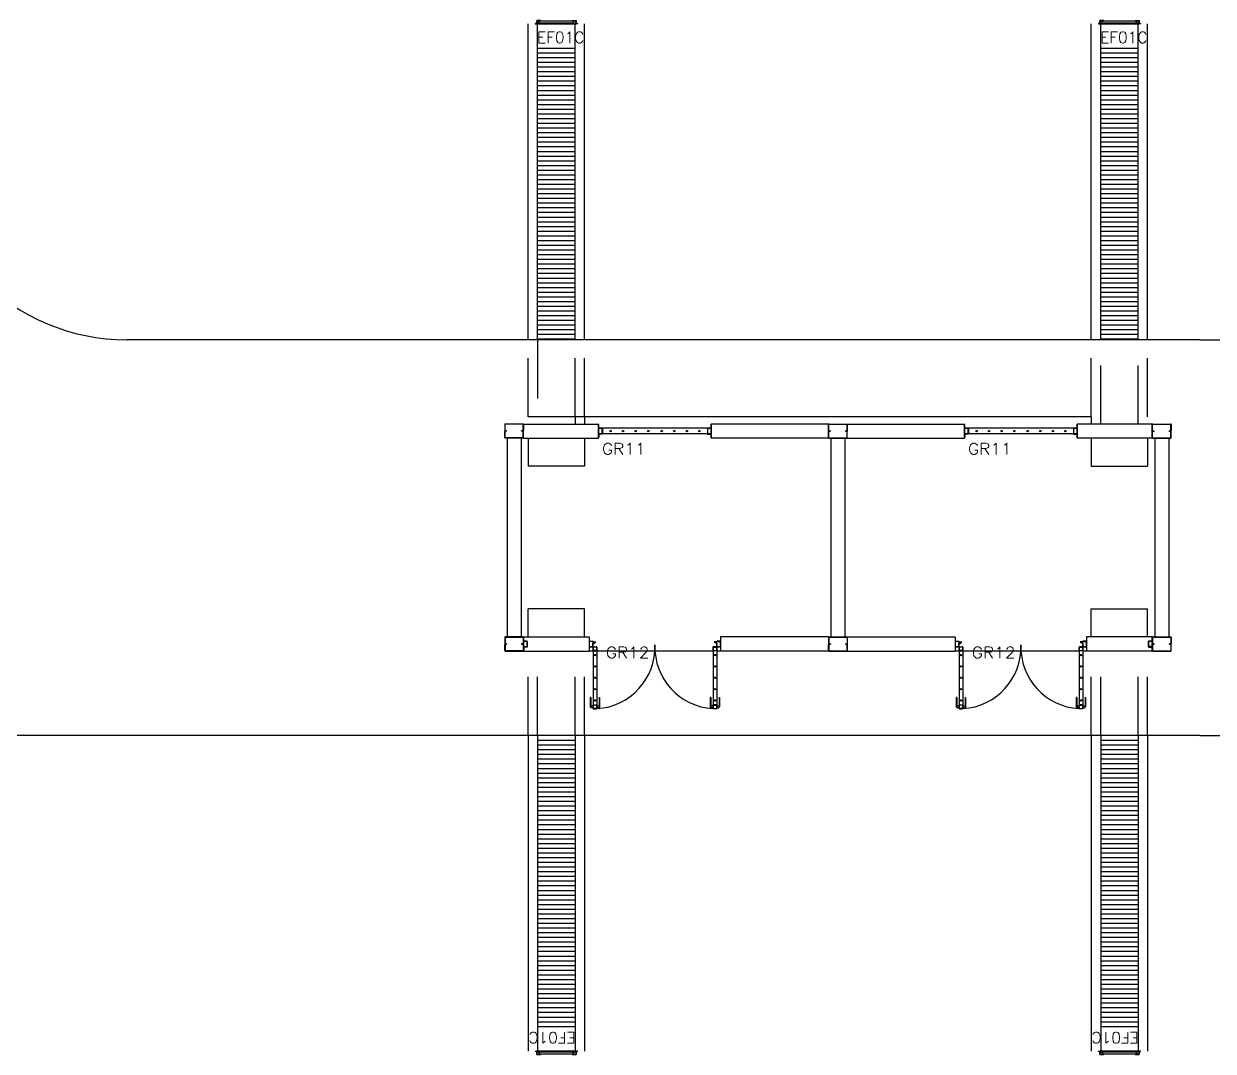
# Model space of a CAD drawing. Header units: millimetres. Extents: x 2046 to 2564, y 885 to 1120.
# Drawn here: x 2229.61 to 2242.28, y 938.3 to 949.25 of the extents above; entities that cross this region are included whole.
import ezdxf

# ---------------------------------------------------------------- set-up
doc = ezdxf.new("R2010")
doc.units = ezdxf.units.MM
doc.header["$LTSCALE"] = 10
doc.linetypes.add('DASHED2', pattern=[0.375, 0.25, -0.125])
for name, color, linetype in [('AR-ALV', 2, 'Continuous'), ('AR-CALÇADA', 1, 'Continuous'), ('AR-ESQ', 1, 'Continuous'), ('AR-ESTC-V3', 3, 'Continuous'), ('AR-PISO', 1, 'Continuous'), ('AR-PORTA', 1, 'Continuous'), ('DET-HATCH ACO', 1, 'Continuous'), ('DET-PERFIL CADEIRA-C', 2, 'Continuous'), ('DET-PROJ', 1, 'DASHED2'), ('DT-ESQ-PERFIL CADEIRA-C', 2, 'Continuous'), ('DT-ESQ-PERFIL CADEIRA-V', 1, 'Continuous'), ('DT-ESQ-VENEZIANA-C', 1, 'Continuous'), ('DT-ESQ-VENEZIANA-V', 1, 'Continuous'), ('DT-TXTESQ', 2, 'Continuous'), ('DT-TXTMOD', 1, 'Continuous'), ('esq-c', 1, 'Continuous'), ('maçaneta', 1, 'Continuous'), ('PM-TXT', 2, 'Continuous'), ('porta-c', 1, 'Continuous'), ('porta-v', 2, 'Continuous')]:
    doc.layers.add(name, color=color, linetype=linetype)
doc.styles.add('S10', font='simplex.shx', dxfattribs={"height": 0.1})
doc.styles.add('S12', font='simplex.shx', dxfattribs={"width": 1.1, "height": 0.12})

# ---------------------------------------------------------------- blocks, each defined once
blk = doc.blocks.new('EF01C-P')
at = {"layer": 'DT-ESQ-PERFIL CADEIRA-C', "ltscale": 0.1}
for points in [[(0.01, 0.002), (0.01, 0.003), (0.002, 0.003, 1), (0.002, 0), (0.015, 0, 0.414214), (0.016, 0.002), (0.016, 0.033), (0.043, 0.033)], [(0.043, 0.006), (0.018, 0.006), (0.018, 0.016), (0.016, 0.016), (0.016, 0.006, 0.414214), (0.018, 0.005), (0.043, 0.005), (0.056, 0.005, 1), (0.056, 0.008), (0.043, 0.008), (0.043, 0.02), (0.043, 0.032), (0.056, 0.032, 1), (0.056, 0.035), (0.043, 0.035), (0.016, 0.035, 0.414214), (0.015, 0.033), (0.015, 0.002), (0.002, 0.002)], [(0.041, 0.02), (0.041, 0.032, -0.414214), (0.043, 0.033), (0.056, 0.033)], [(0.041, 0.02), (0.041, 0.008, 0.414214), (0.043, 0.006), (0.056, 0.006)], [(0.407, 0.006), (0.432, 0.006), (0.432, 0.016), (0.433, 0.016), (0.433, 0.006, -0.414214), (0.432, 0.005), (0.407, 0.005), (0.394, 0.005, -1), (0.394, 0.008), (0.407, 0.008), (0.407, 0.02), (0.407, 0.032), (0.394, 0.032, -1), (0.394, 0.035), (0.407, 0.035), (0.433, 0.035, -0.414214), (0.435, 0.033), (0.435, 0.002), (0.448, 0.002)], [(0.409, 0.02), (0.409, 0.032, 0.414214), (0.407, 0.033), (0.394, 0.033)], [(0.409, 0.02), (0.409, 0.008, -0.414214), (0.407, 0.006), (0.394, 0.006)], [(0.44, 0.002), (0.44, 0.003), (0.448, 0.003, -1), (0.448, 0), (0.435, 0, -0.414214), (0.433, 0.002), (0.433, 0.033), (0.407, 0.033)]]:
    blk.add_lwpolyline(points, format="xyb", dxfattribs=at)
at = {"layer": 'DT-ESQ-PERFIL CADEIRA-V', "ltscale": 0.1}
blk.add_line((0.015, 0), (0.435, 0), dxfattribs=at)
at = {"layer": 'DT-ESQ-VENEZIANA-C', "ltscale": 0.1}
for p, q in [((0.043, 0.011), (0.407, 0.011)), ((0.043, 0.009), (0.407, 0.009))]:
    blk.add_line(p, q, dxfattribs=at)
at = {"layer": 'DT-ESQ-VENEZIANA-V', "ltscale": 0.1}
blk.add_line((0.043, 0.031), (0.407, 0.031), dxfattribs=at)
at = {"layer": 'DT-TXTESQ', "ltscale": 0.1, "style": 'S12'}
blk.add_text('EF01C', height=0.12, dxfattribs=at).set_placement((0.019, -0.205))
at = {"layer": 'DT-TXTMOD', "ltscale": 0.1, "style": 'S10', "flags": 3}
blk.add_attdef('EF01C', (0.021, -0.14), '', height=0.1, dxfattribs=at)
blk = doc.blocks.new('gr12-met-01p')
at = {"layer": 'DET-HATCH ACO'}
for centre, start, end in [((0.042, -0.106), 273.424, 1.9278), ((1.358, -0.106), 178.0722, 266.576)]:
    blk.add_arc(centre, 0.659, start, end, dxfattribs=at)
at = {"layer": 'esq-c'}
for p, q in [((0, -0.047), (0, -0.103)), ((0.002, -0.045), (0.038, -0.045)), ((0.038, -0.047), (0.002, -0.047)), ((0.002, -0.103), (0.002, -0.047)), ((0.038, -0.104), (0.002, -0.104)), ((0.002, -0.105), (0.038, -0.105)), ((0.039, -0.053), (0.039, -0.047)), ((0.039, -0.103), (0.039, -0.066)), ((0.04, -0.047), (0.04, -0.053)), ((0.04, -0.066), (0.04, -0.103)), ((0.041, -0.053), (0.069, -0.053)), ((0.041, -0.055), (0.069, -0.055)), ((0.041, -0.064), (0.057, -0.064)), ((0.041, -0.065), (0.057, -0.065)), ((0.041, -0.144), (0.041, -0.108)), ((0.043, -0.106), (0.079, -0.106)), ((0.079, -0.107), (0.043, -0.107)), ((0.043, -0.108), (0.043, -0.144)), ((0.058, -0.057), (0.058, -0.063)), ((0.059, -0.057), (0.059, -0.063)), ((0.069, -0.056), (0.06, -0.056)), ((0.08, -0.108), (0.08, -0.144)), ((0.081, -0.144), (0.081, -0.108)), ((1.319, -0.144), (1.319, -0.108)), ((1.357, -0.106), (1.321, -0.106)), ((1.321, -0.107), (1.357, -0.107)), ((1.321, -0.108), (1.321, -0.144)), ((1.359, -0.053), (1.332, -0.053)), ((1.359, -0.055), (1.332, -0.055)), ((1.332, -0.056), (1.34, -0.056)), ((1.341, -0.057), (1.341, -0.063)), ((1.342, -0.057), (1.342, -0.063)), ((1.359, -0.064), (1.343, -0.064)), ((1.359, -0.065), (1.343, -0.065)), ((1.358, -0.108), (1.358, -0.144)), ((1.359, -0.144), (1.359, -0.108)), ((1.36, -0.047), (1.36, -0.053)), ((1.36, -0.066), (1.36, -0.103)), ((1.361, -0.053), (1.361, -0.047)), ((1.398, -0.045), (1.362, -0.045)), ((1.362, -0.047), (1.398, -0.047)), ((1.361, -0.103), (1.361, -0.066)), ((1.362, -0.104), (1.398, -0.104)), ((1.398, -0.105), (1.362, -0.105)), ((1.399, -0.103), (1.399, -0.047)), ((1.4, -0.047), (1.4, -0.103)), ((0.079, -0.144), (0.043, -0.144)), ((0.043, -0.146), (0.079, -0.146)), ((1.321, -0.144), (1.357, -0.144)), ((1.357, -0.146), (1.321, -0.146)), ((0.041, -0.726), (0.041, -0.762)), ((0.043, -0.724), (0.079, -0.724)), ((0.079, -0.725), (0.043, -0.725)), ((0.043, -0.762), (0.043, -0.726)), ((0.08, -0.762), (0.08, -0.726)), ((0.081, -0.726), (0.081, -0.762)), ((1.319, -0.726), (1.319, -0.762)), ((1.357, -0.724), (1.321, -0.724)), ((1.321, -0.725), (1.357, -0.725)), ((1.321, -0.762), (1.321, -0.726)), ((1.358, -0.762), (1.358, -0.726)), ((1.359, -0.726), (1.359, -0.762)), ((0.079, -0.762), (0.043, -0.762)), ((0.043, -0.764), (0.079, -0.764)), ((1.321, -0.762), (1.357, -0.762)), ((1.357, -0.764), (1.321, -0.764))]:
    blk.add_line(p, q, dxfattribs=at)
for centre, radius, start, end in [((0.002, -0.047), 0.00225, 90, 180), ((0.002, -0.103), 0.00225, 180, 270), ((0.002, -0.047), 0.00075, 90, 180), ((0.002, -0.103), 0.00075, 180, 270), ((0.038, -0.047), 0.00225, 360, 90), ((0.038, -0.047), 0.00075, 360, 90), ((0.038, -0.103), 0.00225, 270, 0), ((0.038, -0.103), 0.00075, 270, 0), ((0.041, -0.053), 0.00225, 180, 269.9975), ((0.041, -0.066), 0.00225, 90, 180), ((0.041, -0.053), 0.00075, 180, 270), ((0.041, -0.066), 0.00075, 90, 180), ((0.043, -0.108), 0.00225, 90, 180), ((0.043, -0.108), 0.00075, 90, 180), ((0.057, -0.063), 0.00075, 270, 0), ((0.057, -0.063), 0.00225, 270, 0), ((0.06, -0.057), 0.00225, 90, 180), ((0.06, -0.057), 0.00075, 90, 180), ((0.069, -0.055), 0.0015, 270, 90), ((0.079, -0.108), 0.00225, 360, 90), ((0.079, -0.108), 0.00075, 360, 90), ((1.321, -0.108), 0.00225, 90, 180), ((1.321, -0.108), 0.00075, 90, 180), ((1.332, -0.055), 0.0015, 90, 270), ((1.34, -0.057), 0.00225, 0, 90), ((1.34, -0.057), 0.00075, 0, 90), ((1.343, -0.063), 0.00225, 180, 270), ((1.343, -0.063), 0.00075, 180, 270), ((1.357, -0.108), 0.00225, 360, 90), ((1.357, -0.108), 0.00075, 360, 90), ((1.359, -0.053), 0.00225, 270.0025, 0), ((1.359, -0.053), 0.00075, 270, 0), ((1.359, -0.066), 0.00225, 0, 90), ((1.359, -0.066), 0.00075, 0, 90), ((1.362, -0.047), 0.00225, 90, 180), ((1.362, -0.103), 0.00225, 180, 270), ((1.362, -0.047), 0.00075, 90, 180), ((1.362, -0.103), 0.00075, 180, 270), ((1.398, -0.047), 0.00225, 360, 90), ((1.398, -0.047), 0.00075, 360, 90), ((1.398, -0.103), 0.00225, 270, 0), ((1.398, -0.103), 0.00075, 270, 0), ((0.043, -0.144), 0.00225, 180, 270), ((0.043, -0.144), 0.00075, 180, 270), ((0.079, -0.144), 0.00225, 270, 0), ((0.079, -0.144), 0.00075, 270, 0), ((1.321, -0.144), 0.00225, 180, 270), ((1.321, -0.144), 0.00075, 180, 270), ((1.357, -0.144), 0.00075, 270, 0), ((1.357, -0.144), 0.00225, 270, 0), ((0.043, -0.726), 0.00225, 90, 180), ((0.043, -0.726), 0.00075, 90, 180), ((0.079, -0.726), 0.00225, 360, 90), ((0.079, -0.726), 0.00075, 360, 90), ((1.321, -0.726), 0.00225, 90, 180), ((1.321, -0.726), 0.00075, 90, 180), ((1.357, -0.726), 0.00225, 360, 90), ((1.357, -0.726), 0.00075, 360, 90), ((0.043, -0.762), 0.00225, 180, 270), ((0.043, -0.762), 0.00075, 180, 270), ((0.079, -0.762), 0.00225, 270, 0), ((0.079, -0.762), 0.00075, 270, 0), ((1.321, -0.762), 0.00225, 180, 270), ((1.321, -0.762), 0.00075, 180, 270), ((1.357, -0.762), 0.00075, 270, 0), ((1.357, -0.762), 0.00225, 270, 0)]:
    blk.add_arc(centre, radius, start, end, dxfattribs=at)
at = {"layer": 'maçaneta'}
for p, q in [((0.011, -0.644), (0.011, -0.744)), ((0.016, -0.644), (0.011, -0.644)), ((0.016, -0.744), (0.011, -0.744)), ((0.011, -0.744), (0.021, -0.754)), ((0.016, -0.644), (0.016, -0.744)), ((0.041, -0.734), (0.016, -0.734)), ((0.041, -0.754), (0.021, -0.754)), ((0.081, -0.734), (0.106, -0.734)), ((0.081, -0.754), (0.101, -0.754)), ((0.111, -0.744), (0.101, -0.754)), ((0.106, -0.644), (0.106, -0.744)), ((0.106, -0.644), (0.111, -0.644)), ((0.106, -0.744), (0.111, -0.744)), ((0.111, -0.644), (0.111, -0.744)), ((1.289, -0.644), (1.289, -0.744)), ((1.294, -0.644), (1.289, -0.644)), ((1.294, -0.744), (1.289, -0.744)), ((1.289, -0.744), (1.299, -0.754)), ((1.294, -0.644), (1.294, -0.744)), ((1.319, -0.734), (1.294, -0.734)), ((1.319, -0.754), (1.299, -0.754)), ((1.359, -0.734), (1.384, -0.734)), ((1.359, -0.754), (1.379, -0.754)), ((1.389, -0.744), (1.379, -0.754)), ((1.384, -0.644), (1.384, -0.744)), ((1.384, -0.644), (1.389, -0.644)), ((1.384, -0.744), (1.389, -0.744)), ((1.389, -0.644), (1.389, -0.744))]:
    blk.add_line(p, q, dxfattribs=at)
at = {"layer": 'porta-c'}
for centre, radius in [((0.061, -0.193), 0.0075), ((0.061, -0.193), 0.005), ((1.339, -0.193), 0.0075), ((1.339, -0.193), 0.005), ((0.061, -0.314), 0.0075), ((0.061, -0.314), 0.005), ((1.339, -0.314), 0.0075), ((1.339, -0.314), 0.005), ((0.061, -0.435), 0.0075), ((0.061, -0.435), 0.005), ((1.339, -0.435), 0.0075), ((1.339, -0.435), 0.005), ((0.061, -0.556), 0.0075), ((0.061, -0.556), 0.005), ((1.339, -0.556), 0.0075), ((1.339, -0.556), 0.005), ((0.061, -0.676), 0.0075), ((0.061, -0.676), 0.005), ((1.339, -0.676), 0.0075), ((1.339, -0.676), 0.005)]:
    blk.add_circle(centre, radius, dxfattribs=at)
at = {"layer": 'porta-v'}
for p, q in [((0.041, -0.144), (0.041, -0.726)), ((0.081, -0.144), (0.081, -0.726)), ((1.319, -0.144), (1.319, -0.726)), ((1.359, -0.144), (1.359, -0.726))]:
    blk.add_line(p, q, dxfattribs=at)
at = {"layer": 'PM-TXT', "style": 'S12', "width": 1.1}
blk.add_attdef('GR', (0.177, -0.226), '', height=0.12, dxfattribs=at)
at = {"layer": 'PM-TXT', "style": 'S12', "width": 1.1, "flags": 1}
for tag, p in [('LARGURA', (0.177, -0.426)), ('FERRAGEM', (0.177, -0.63))]:
    blk.add_attdef(tag, p, '', height=0.12, dxfattribs=at)
blk = doc.blocks.new('gr11-met-01p')
at = {"layer": 'DET-PERFIL CADEIRA-C'}
for points in [[(0, -0.005), (0, -0.042, 0.414214), (0.003, -0.045), (0.04, -0.045), (0.04, -0.043), (0.003, -0.043, -0.414214), (0.002, -0.042), (0.002, -0.005)], [(0, -0.145), (0, -0.108, -0.414214), (0.003, -0.105), (0.04, -0.105), (0.04, -0.107), (0.003, -0.107, 0.414214), (0.002, -0.108), (0.002, -0.145)], [(1.2, -0.005), (1.2, -0.042, -0.414214), (1.197, -0.045), (1.16, -0.045), (1.16, -0.043), (1.197, -0.043, 0.414214), (1.198, -0.042), (1.198, -0.005)], [(1.2, -0.145), (1.2, -0.108, 0.414214), (1.197, -0.105), (1.16, -0.105), (1.16, -0.107), (1.197, -0.107, -0.414214), (1.198, -0.108), (1.198, -0.145)]]:
    blk.add_lwpolyline(points, format="xyb", close=True, dxfattribs=at)
at = {"layer": 'esq-c'}
for p, q in [((0, -0.047), (0, -0.103)), ((0.001, -0.103), (0.001, -0.047)), ((0.002, -0.045), (0.038, -0.045)), ((0.038, -0.047), (0.002, -0.047)), ((0.038, -0.104), (0.002, -0.104)), ((0.002, -0.105), (0.038, -0.105)), ((0.038, -0.103), (0.038, -0.047)), ((0.04, -0.047), (0.04, -0.103)), ((1.16, -0.047), (1.16, -0.103)), ((1.162, -0.045), (1.198, -0.045)), ((1.198, -0.047), (1.162, -0.047)), ((1.162, -0.103), (1.162, -0.047)), ((1.198, -0.104), (1.162, -0.104)), ((1.162, -0.105), (1.198, -0.105)), ((1.199, -0.103), (1.199, -0.047)), ((1.2, -0.047), (1.2, -0.103))]:
    blk.add_line(p, q, dxfattribs=at)
for centre, radius, start, end in [((0.002, -0.047), 0.00225, 90, 180), ((0.002, -0.103), 0.00225, 180, 270), ((0.002, -0.047), 0.00075, 90, 180), ((0.002, -0.103), 0.00075, 180, 270), ((0.038, -0.047), 0.00225, 360, 90), ((0.038, -0.047), 0.00075, 360, 90), ((0.038, -0.103), 0.00075, 270, 0), ((0.038, -0.103), 0.00225, 270, 0), ((1.162, -0.047), 0.00225, 90, 180), ((1.162, -0.103), 0.00225, 180, 270), ((1.162, -0.047), 0.00075, 90, 180), ((1.162, -0.103), 0.00075, 180, 270), ((1.198, -0.047), 0.00225, 360, 90), ((1.198, -0.047), 0.00075, 360, 90), ((1.198, -0.103), 0.00075, 270, 0), ((1.198, -0.103), 0.00225, 270, 0), ((1.198, -0.103), 0.00075, 270, 0), ((1.198, -0.103), 0.00225, 270, 0)]:
    blk.add_arc(centre, radius, start, end, dxfattribs=at)
at = {"layer": 'porta-c'}
for centre, radius in [((0.127, -0.075), 0.0075), ((0.127, -0.075), 0.005), ((0.26, -0.075), 0.0075), ((0.26, -0.075), 0.005), ((0.394, -0.075), 0.0075), ((0.394, -0.075), 0.005), ((0.528, -0.075), 0.0075), ((0.528, -0.075), 0.005), ((0.672, -0.075), 0.0075), ((0.672, -0.075), 0.005), ((0.806, -0.075), 0.0075), ((0.806, -0.075), 0.005), ((0.94, -0.075), 0.0075), ((0.94, -0.075), 0.005), ((1.073, -0.075), 0.0075), ((1.073, -0.075), 0.005)]:
    blk.add_circle(centre, radius, dxfattribs=at)
at = {"layer": 'porta-v'}
for p, q in [((1.162, -0.045), (0.038, -0.045)), ((1.162, -0.105), (0.038, -0.105))]:
    blk.add_line(p, q, dxfattribs=at)
at = {"layer": 'PM-TXT', "style": 'S12', "width": 1.1}
blk.add_attdef('GR', (0.036, -0.324), '', height=0.12, dxfattribs=at)
at = {"layer": 'PM-TXT', "style": 'S12', "width": 1.1, "flags": 1}
for tag, p in [('LARGURA', (0.036, -0.524)), ('FERRAGEM', (0.036, -0.728))]:
    blk.add_attdef(tag, p, '', height=0.12, dxfattribs=at)

msp = doc.modelspace()

# ---------------------------------------------------------------- linework, layer by layer
at = {"layer": 'AR-ALV'}
for p, q in [((2234.936, 944.987), (2235.736, 944.987)), ((2234.936, 944.837), (2234.936, 944.987)), ((2235.736, 944.837), (2235.736, 944.987)), ((2238.186, 944.987), (2236.936, 944.987)), ((2236.936, 944.837), (2236.936, 944.987)), ((2238.186, 944.837), (2238.186, 944.987)), ((2238.386, 944.987), (2239.636, 944.987)), ((2238.386, 944.837), (2238.386, 944.987)), ((2239.636, 944.837), (2239.636, 944.987)), ((2241.636, 944.987), (2240.836, 944.987)), ((2240.836, 944.837), (2240.836, 944.987)), ((2241.636, 944.837), (2241.636, 944.987)), ((2234.761, 944.837), (2234.761, 942.717)), ((2234.911, 944.837), (2234.911, 942.717)), ((2234.936, 944.837), (2235.736, 944.837)), ((2238.186, 944.837), (2236.936, 944.837)), ((2238.211, 944.837), (2238.211, 942.717)), ((2238.361, 944.837), (2238.361, 942.717)), ((2238.386, 944.837), (2239.636, 944.837)), ((2241.636, 944.837), (2240.836, 944.837)), ((2241.661, 944.837), (2241.661, 942.717)), ((2241.811, 944.837), (2241.811, 942.717)), ((2234.932, 942.717), (2235.636, 942.717)), ((2235.636, 942.717), (2235.636, 942.567)), ((2238.19, 942.717), (2237.036, 942.717)), ((2237.036, 942.717), (2237.036, 942.567)), ((2238.382, 942.717), (2239.536, 942.717)), ((2239.536, 942.717), (2239.536, 942.567)), ((2241.64, 942.717), (2240.936, 942.717)), ((2240.936, 942.717), (2240.936, 942.567)), ((2234.932, 942.567), (2235.636, 942.567)), ((2238.19, 942.567), (2237.036, 942.567)), ((2238.382, 942.567), (2239.536, 942.567)), ((2241.64, 942.567), (2240.936, 942.567))]:
    msp.add_line(p, q, dxfattribs=at)
at = {"layer": 'AR-CALÇADA'}
for p, q in [((2234.501, 945.884), (2230.711, 945.884)), ((2242.142, 945.884), (2264.501, 945.884)), ((2234.501, 941.667), (2219.588, 941.667)), ((2242.142, 941.667), (2264.501, 941.667))]:
    msp.add_line(p, q, dxfattribs=at)
msp.add_arc((2230.711, 948.084), 2.2, 180, 270, dxfattribs=at)
at = {"layer": 'AR-ESTC-V3'}
for p, q in [((2234.986, 945.884), (2234.986, 949.252)), ((2235.086, 945.884), (2235.086, 949.252)), ((2235.486, 945.884), (2235.486, 949.252)), ((2235.586, 945.884), (2235.586, 949.252)), ((2240.986, 945.884), (2240.986, 949.252)), ((2241.086, 945.884), (2241.086, 949.252)), ((2241.486, 945.884), (2241.486, 949.252)), ((2241.586, 945.884), (2241.586, 949.252)), ((2234.986, 941.667), (2234.986, 938.302)), ((2235.086, 941.667), (2235.086, 938.302)), ((2235.086, 941.667), (2235.086, 938.302)), ((2235.486, 941.667), (2235.486, 938.302)), ((2235.486, 941.667), (2235.486, 938.302)), ((2235.586, 941.667), (2235.586, 938.302)), ((2240.986, 941.667), (2240.986, 938.302)), ((2241.086, 941.667), (2241.086, 938.302)), ((2241.086, 941.667), (2241.086, 938.302)), ((2241.486, 941.667), (2241.486, 938.302)), ((2241.486, 941.667), (2241.486, 938.302)), ((2241.586, 941.667), (2241.586, 938.302))]:
    msp.add_line(p, q, dxfattribs=at)
at = {"layer": 'AR-ESTC-V3', "color": 1}
for p, q in [((2235.086, 948.993), (2235.486, 948.993)), ((2235.086, 948.943), (2235.486, 948.943)), ((2241.086, 948.993), (2241.486, 948.993)), ((2241.086, 948.943), (2241.486, 948.943)), ((2235.086, 948.893), (2235.486, 948.893)), ((2235.086, 948.843), (2235.486, 948.843)), ((2235.086, 948.793), (2235.486, 948.793)), ((2241.086, 948.893), (2241.486, 948.893)), ((2241.086, 948.843), (2241.486, 948.843)), ((2241.086, 948.793), (2241.486, 948.793)), ((2235.086, 948.743), (2235.486, 948.743)), ((2235.086, 948.693), (2235.486, 948.693)), ((2235.086, 948.643), (2235.486, 948.643)), ((2241.086, 948.743), (2241.486, 948.743)), ((2241.086, 948.693), (2241.486, 948.693)), ((2241.086, 948.643), (2241.486, 948.643)), ((2235.086, 948.593), (2235.486, 948.593)), ((2235.086, 948.543), (2235.486, 948.543)), ((2241.086, 948.593), (2241.486, 948.593)), ((2241.086, 948.543), (2241.486, 948.543)), ((2235.086, 948.493), (2235.486, 948.493)), ((2235.086, 948.443), (2235.486, 948.443)), ((2235.086, 948.393), (2235.486, 948.393)), ((2241.086, 948.493), (2241.486, 948.493)), ((2241.086, 948.443), (2241.486, 948.443)), ((2241.086, 948.393), (2241.486, 948.393)), ((2235.086, 948.343), (2235.486, 948.343)), ((2235.086, 948.293), (2235.486, 948.293)), ((2241.086, 948.343), (2241.486, 948.343)), ((2241.086, 948.293), (2241.486, 948.293)), ((2235.086, 948.243), (2235.486, 948.243)), ((2235.086, 948.193), (2235.486, 948.193)), ((2235.086, 948.143), (2235.486, 948.143)), ((2241.086, 948.243), (2241.486, 948.243)), ((2241.086, 948.193), (2241.486, 948.193)), ((2241.086, 948.143), (2241.486, 948.143)), ((2235.086, 948.093), (2235.486, 948.093)), ((2235.086, 948.043), (2235.486, 948.043)), ((2241.086, 948.093), (2241.486, 948.093)), ((2241.086, 948.043), (2241.486, 948.043)), ((2235.086, 947.993), (2235.486, 947.993)), ((2235.086, 947.943), (2235.486, 947.943)), ((2235.086, 947.893), (2235.486, 947.893)), ((2241.086, 947.993), (2241.486, 947.993)), ((2241.086, 947.943), (2241.486, 947.943)), ((2241.086, 947.893), (2241.486, 947.893)), ((2235.086, 947.843), (2235.486, 947.843)), ((2235.086, 947.793), (2235.486, 947.793)), ((2241.086, 947.843), (2241.486, 947.843)), ((2241.086, 947.793), (2241.486, 947.793)), ((2235.086, 947.743), (2235.486, 947.743)), ((2235.086, 947.693), (2235.486, 947.693)), ((2235.086, 947.643), (2235.486, 947.643)), ((2241.086, 947.743), (2241.486, 947.743)), ((2241.086, 947.693), (2241.486, 947.693)), ((2241.086, 947.643), (2241.486, 947.643)), ((2235.086, 947.593), (2235.486, 947.593)), ((2235.086, 947.543), (2235.486, 947.543)), ((2241.086, 947.593), (2241.486, 947.593)), ((2241.086, 947.543), (2241.486, 947.543)), ((2235.086, 947.493), (2235.486, 947.493)), ((2235.086, 947.443), (2235.486, 947.443)), ((2235.086, 947.393), (2235.486, 947.393)), ((2241.086, 947.493), (2241.486, 947.493)), ((2241.086, 947.443), (2241.486, 947.443)), ((2241.086, 947.393), (2241.486, 947.393)), ((2235.086, 947.343), (2235.486, 947.343)), ((2235.086, 947.293), (2235.486, 947.293)), ((2241.086, 947.343), (2241.486, 947.343)), ((2241.086, 947.293), (2241.486, 947.293)), ((2235.086, 947.243), (2235.486, 947.243)), ((2235.086, 947.193), (2235.486, 947.193)), ((2235.086, 947.143), (2235.486, 947.143)), ((2241.086, 947.243), (2241.486, 947.243)), ((2241.086, 947.193), (2241.486, 947.193)), ((2241.086, 947.143), (2241.486, 947.143)), ((2235.086, 947.093), (2235.486, 947.093)), ((2235.086, 947.043), (2235.486, 947.043)), ((2235.086, 946.993), (2235.486, 946.993)), ((2241.086, 947.093), (2241.486, 947.093)), ((2241.086, 947.043), (2241.486, 947.043)), ((2241.086, 946.993), (2241.486, 946.993)), ((2235.086, 946.943), (2235.486, 946.943)), ((2235.086, 946.893), (2235.486, 946.893)), ((2241.086, 946.943), (2241.486, 946.943)), ((2241.086, 946.893), (2241.486, 946.893)), ((2235.086, 946.843), (2235.486, 946.843)), ((2235.086, 946.793), (2235.486, 946.793)), ((2235.086, 946.743), (2235.486, 946.743)), ((2241.086, 946.843), (2241.486, 946.843)), ((2241.086, 946.793), (2241.486, 946.793)), ((2241.086, 946.743), (2241.486, 946.743)), ((2235.086, 946.693), (2235.486, 946.693)), ((2235.086, 946.643), (2235.486, 946.643)), ((2241.086, 946.693), (2241.486, 946.693)), ((2241.086, 946.643), (2241.486, 946.643)), ((2235.086, 946.593), (2235.486, 946.593)), ((2235.086, 946.593), (2235.486, 946.593)), ((2235.086, 946.543), (2235.486, 946.543)), ((2235.086, 946.543), (2235.486, 946.543)), ((2235.086, 946.493), (2235.486, 946.493)), ((2241.086, 946.593), (2241.486, 946.593)), ((2241.086, 946.593), (2241.486, 946.593)), ((2241.086, 946.543), (2241.486, 946.543)), ((2241.086, 946.543), (2241.486, 946.543)), ((2241.086, 946.493), (2241.486, 946.493)), ((2235.086, 946.443), (2235.486, 946.443)), ((2235.086, 946.393), (2235.486, 946.393)), ((2241.086, 946.443), (2241.486, 946.443)), ((2241.086, 946.393), (2241.486, 946.393)), ((2235.086, 946.343), (2235.486, 946.343)), ((2235.086, 946.293), (2235.486, 946.293)), ((2235.086, 946.243), (2235.486, 946.243)), ((2241.086, 946.343), (2241.486, 946.343)), ((2241.086, 946.293), (2241.486, 946.293)), ((2241.086, 946.243), (2241.486, 946.243)), ((2235.086, 946.193), (2235.486, 946.193)), ((2235.086, 946.143), (2235.486, 946.143)), ((2241.086, 946.193), (2241.486, 946.193)), ((2241.086, 946.143), (2241.486, 946.143)), ((2235.086, 946.093), (2235.486, 946.093)), ((2235.086, 946.043), (2235.486, 946.043)), ((2235.086, 945.993), (2235.486, 945.993)), ((2241.086, 946.093), (2241.486, 946.093)), ((2241.086, 946.043), (2241.486, 946.043)), ((2241.086, 945.993), (2241.486, 945.993)), ((2235.086, 945.943), (2235.486, 945.943)), ((2235.086, 945.884), (2235.086, 945.893)), ((2235.086, 945.893), (2235.486, 945.893)), ((2235.486, 945.884), (2235.486, 945.893)), ((2241.086, 945.943), (2241.486, 945.943)), ((2241.086, 945.893), (2241.486, 945.893)), ((2235.086, 941.617), (2235.486, 941.617)), ((2235.086, 941.567), (2235.486, 941.567)), ((2241.086, 941.617), (2241.486, 941.617)), ((2241.086, 941.567), (2241.486, 941.567)), ((2235.086, 941.517), (2235.486, 941.517)), ((2235.086, 941.467), (2235.486, 941.467)), ((2235.086, 941.417), (2235.486, 941.417)), ((2241.086, 941.517), (2241.486, 941.517)), ((2241.086, 941.467), (2241.486, 941.467)), ((2241.086, 941.417), (2241.486, 941.417)), ((2235.086, 941.367), (2235.486, 941.367)), ((2235.086, 941.317), (2235.486, 941.317)), ((2241.086, 941.367), (2241.486, 941.367)), ((2241.086, 941.317), (2241.486, 941.317)), ((2235.086, 941.267), (2235.486, 941.267)), ((2235.086, 941.217), (2235.486, 941.217)), ((2235.086, 941.167), (2235.486, 941.167)), ((2241.086, 941.267), (2241.486, 941.267)), ((2241.086, 941.217), (2241.486, 941.217)), ((2241.086, 941.167), (2241.486, 941.167)), ((2235.086, 941.117), (2235.486, 941.117)), ((2235.086, 941.067), (2235.486, 941.067)), ((2241.086, 941.117), (2241.486, 941.117)), ((2241.086, 941.067), (2241.486, 941.067)), ((2235.086, 941.017), (2235.486, 941.017)), ((2235.086, 940.967), (2235.486, 940.967)), ((2235.086, 940.917), (2235.486, 940.917)), ((2241.086, 941.017), (2241.486, 941.017)), ((2241.086, 940.967), (2241.486, 940.967)), ((2241.086, 940.917), (2241.486, 940.917)), ((2235.086, 940.867), (2235.486, 940.867)), ((2235.086, 940.817), (2235.486, 940.817)), ((2241.086, 940.867), (2241.486, 940.867)), ((2241.086, 940.817), (2241.486, 940.817)), ((2235.086, 940.767), (2235.486, 940.767)), ((2235.086, 940.767), (2235.486, 940.767)), ((2235.086, 940.717), (2235.486, 940.717)), ((2235.086, 940.717), (2235.486, 940.717)), ((2235.086, 940.667), (2235.486, 940.667)), ((2241.086, 940.767), (2241.486, 940.767)), ((2241.086, 940.767), (2241.486, 940.767)), ((2241.086, 940.717), (2241.486, 940.717)), ((2241.086, 940.717), (2241.486, 940.717)), ((2241.086, 940.667), (2241.486, 940.667)), ((2235.086, 940.617), (2235.486, 940.617)), ((2235.086, 940.567), (2235.486, 940.567)), ((2241.086, 940.617), (2241.486, 940.617)), ((2241.086, 940.567), (2241.486, 940.567)), ((2235.086, 940.517), (2235.486, 940.517)), ((2235.086, 940.467), (2235.486, 940.467)), ((2235.086, 940.417), (2235.486, 940.417)), ((2241.086, 940.517), (2241.486, 940.517)), ((2241.086, 940.467), (2241.486, 940.467)), ((2241.086, 940.417), (2241.486, 940.417)), ((2235.086, 940.367), (2235.486, 940.367)), ((2235.086, 940.317), (2235.486, 940.317)), ((2241.086, 940.367), (2241.486, 940.367)), ((2241.086, 940.317), (2241.486, 940.317)), ((2235.086, 940.267), (2235.486, 940.267)), ((2235.086, 940.217), (2235.486, 940.217)), ((2235.086, 940.167), (2235.486, 940.167)), ((2241.086, 940.267), (2241.486, 940.267)), ((2241.086, 940.217), (2241.486, 940.217)), ((2241.086, 940.167), (2241.486, 940.167)), ((2235.086, 940.117), (2235.486, 940.117)), ((2235.086, 940.067), (2235.486, 940.067)), ((2241.086, 940.117), (2241.486, 940.117)), ((2241.086, 940.067), (2241.486, 940.067)), ((2235.086, 940.017), (2235.486, 940.017)), ((2235.086, 939.967), (2235.486, 939.967)), ((2235.086, 939.917), (2235.486, 939.917)), ((2241.086, 940.017), (2241.486, 940.017)), ((2241.086, 939.967), (2241.486, 939.967)), ((2241.086, 939.917), (2241.486, 939.917)), ((2235.086, 939.867), (2235.486, 939.867)), ((2235.086, 939.817), (2235.486, 939.817)), ((2241.086, 939.867), (2241.486, 939.867)), ((2241.086, 939.817), (2241.486, 939.817)), ((2235.086, 939.767), (2235.486, 939.767)), ((2235.086, 939.717), (2235.486, 939.717)), ((2235.086, 939.667), (2235.486, 939.667)), ((2241.086, 939.767), (2241.486, 939.767)), ((2241.086, 939.717), (2241.486, 939.717)), ((2241.086, 939.667), (2241.486, 939.667)), ((2235.086, 939.617), (2235.486, 939.617)), ((2235.086, 939.567), (2235.486, 939.567)), ((2235.086, 939.517), (2235.486, 939.517)), ((2241.086, 939.617), (2241.486, 939.617)), ((2241.086, 939.567), (2241.486, 939.567)), ((2241.086, 939.517), (2241.486, 939.517)), ((2235.086, 939.467), (2235.486, 939.467)), ((2235.086, 939.417), (2235.486, 939.417)), ((2241.086, 939.467), (2241.486, 939.467)), ((2241.086, 939.417), (2241.486, 939.417)), ((2235.086, 939.367), (2235.486, 939.367)), ((2235.086, 939.317), (2235.486, 939.317)), ((2235.086, 939.267), (2235.486, 939.267)), ((2241.086, 939.367), (2241.486, 939.367)), ((2241.086, 939.317), (2241.486, 939.317)), ((2241.086, 939.267), (2241.486, 939.267)), ((2235.086, 939.217), (2235.486, 939.217)), ((2235.086, 939.167), (2235.486, 939.167)), ((2241.086, 939.217), (2241.486, 939.217)), ((2241.086, 939.167), (2241.486, 939.167)), ((2235.086, 939.117), (2235.486, 939.117)), ((2235.086, 939.067), (2235.486, 939.067)), ((2235.086, 939.017), (2235.486, 939.017)), ((2241.086, 939.117), (2241.486, 939.117)), ((2241.086, 939.067), (2241.486, 939.067)), ((2241.086, 939.017), (2241.486, 939.017)), ((2235.086, 938.967), (2235.486, 938.967)), ((2235.086, 938.917), (2235.486, 938.917)), ((2241.086, 938.967), (2241.486, 938.967)), ((2241.086, 938.917), (2241.486, 938.917)), ((2235.086, 938.867), (2235.486, 938.867)), ((2235.086, 938.817), (2235.486, 938.817)), ((2235.086, 938.767), (2235.486, 938.767)), ((2241.086, 938.867), (2241.486, 938.867)), ((2241.086, 938.817), (2241.486, 938.817)), ((2241.086, 938.767), (2241.486, 938.767)), ((2235.086, 938.717), (2235.486, 938.717)), ((2235.086, 938.667), (2235.486, 938.667)), ((2241.086, 938.717), (2241.486, 938.717)), ((2241.086, 938.667), (2241.486, 938.667)), ((2235.086, 938.617), (2235.486, 938.617)), ((2235.086, 938.567), (2235.486, 938.567)), ((2241.086, 938.617), (2241.486, 938.617)), ((2241.086, 938.567), (2241.486, 938.567))]:
    msp.add_line(p, q, dxfattribs=at)
at = {"layer": 'AR-PISO'}
for p, q in [((2242.142, 945.884), (2234.501, 945.884)), ((2240.986, 945.062), (2234.986, 945.062)), ((2240.986, 945.062), (2240.986, 944.987)), ((2234.986, 944.837), (2234.986, 944.537)), ((2235.586, 944.837), (2235.586, 944.537)), ((2240.986, 944.837), (2240.986, 944.537)), ((2241.586, 944.837), (2241.586, 944.537)), ((2235.586, 944.537), (2234.986, 944.537)), ((2240.986, 944.537), (2241.586, 944.537)), ((2235.586, 943.017), (2234.986, 943.017)), ((2234.986, 942.717), (2234.986, 943.017)), ((2235.586, 942.717), (2235.586, 943.017)), ((2240.986, 943.017), (2241.586, 943.017)), ((2240.986, 942.717), (2240.986, 943.017)), ((2241.586, 942.717), (2241.586, 943.017)), ((2235.677, 942.567), (2235.636, 942.567)), ((2236.955, 942.567), (2235.717, 942.567)), ((2237.036, 942.567), (2236.995, 942.567)), ((2239.577, 942.567), (2239.536, 942.567)), ((2240.855, 942.567), (2239.617, 942.567)), ((2240.936, 942.567), (2240.895, 942.567)), ((2242.142, 941.667), (2234.501, 941.667)), ((2242.142, 941.667), (2234.501, 941.667))]:
    msp.add_line(p, q, dxfattribs=at)
at = {"layer": 'DET-PERFIL CADEIRA-C'}
for p, q in [((2234.736, 944.983), (2234.736, 944.917)), ((2234.739, 944.917), (2234.739, 944.982)), ((2234.932, 944.987), (2234.74, 944.987)), ((2234.931, 944.985), (2234.741, 944.985)), ((2234.933, 944.917), (2234.933, 944.982)), ((2234.936, 944.983), (2234.936, 944.917)), ((2238.186, 944.983), (2238.186, 944.917)), ((2238.186, 944.983), (2238.186, 944.917)), ((2238.189, 944.917), (2238.189, 944.982)), ((2238.189, 944.917), (2238.189, 944.982)), ((2238.19, 944.987), (2238.382, 944.987)), ((2238.19, 944.987), (2238.382, 944.987)), ((2238.191, 944.985), (2238.381, 944.985)), ((2238.191, 944.985), (2238.381, 944.985)), ((2238.383, 944.917), (2238.383, 944.982)), ((2238.383, 944.917), (2238.383, 944.982)), ((2238.386, 944.983), (2238.386, 944.917)), ((2238.386, 944.983), (2238.386, 944.917)), ((2241.636, 944.983), (2241.636, 944.917)), ((2241.639, 944.917), (2241.639, 944.982)), ((2241.64, 944.987), (2241.832, 944.987)), ((2241.641, 944.985), (2241.831, 944.985)), ((2241.833, 944.917), (2241.833, 944.982)), ((2241.836, 944.983), (2241.836, 944.917)), ((2234.736, 944.842), (2234.736, 944.908)), ((2234.739, 944.842), (2234.739, 944.907)), ((2234.756, 944.912), (2234.74, 944.912)), ((2234.756, 944.915), (2234.741, 944.915)), ((2234.756, 944.91), (2234.741, 944.91)), ((2234.931, 944.84), (2234.741, 944.84)), ((2234.756, 944.91), (2234.756, 944.915)), ((2234.931, 944.915), (2234.916, 944.915)), ((2234.916, 944.91), (2234.916, 944.915)), ((2234.932, 944.912), (2234.916, 944.912)), ((2234.931, 944.91), (2234.916, 944.91)), ((2234.933, 944.842), (2234.933, 944.907)), ((2234.936, 944.842), (2234.936, 944.908)), ((2238.186, 944.842), (2238.186, 944.908)), ((2238.186, 944.842), (2238.186, 944.908)), ((2238.189, 944.842), (2238.189, 944.907)), ((2238.189, 944.842), (2238.189, 944.907)), ((2238.19, 944.912), (2238.206, 944.912)), ((2238.19, 944.912), (2238.206, 944.912)), ((2238.191, 944.915), (2238.206, 944.915)), ((2238.191, 944.915), (2238.206, 944.915)), ((2238.191, 944.91), (2238.206, 944.91)), ((2238.191, 944.91), (2238.206, 944.91)), ((2238.191, 944.84), (2238.381, 944.84)), ((2238.191, 944.84), (2238.381, 944.84)), ((2238.206, 944.91), (2238.206, 944.915)), ((2238.206, 944.91), (2238.206, 944.915)), ((2238.366, 944.91), (2238.366, 944.915)), ((2238.366, 944.915), (2238.381, 944.915)), ((2238.366, 944.91), (2238.366, 944.915)), ((2238.366, 944.915), (2238.381, 944.915)), ((2238.366, 944.912), (2238.382, 944.912)), ((2238.366, 944.912), (2238.382, 944.912)), ((2238.366, 944.91), (2238.381, 944.91)), ((2238.366, 944.91), (2238.381, 944.91)), ((2238.383, 944.842), (2238.383, 944.907)), ((2238.383, 944.842), (2238.383, 944.907)), ((2238.386, 944.842), (2238.386, 944.908)), ((2238.386, 944.842), (2238.386, 944.908)), ((2241.636, 944.842), (2241.636, 944.908)), ((2241.639, 944.842), (2241.639, 944.907)), ((2241.64, 944.912), (2241.656, 944.912)), ((2241.641, 944.915), (2241.656, 944.915)), ((2241.641, 944.91), (2241.656, 944.91)), ((2241.641, 944.84), (2241.831, 944.84)), ((2241.656, 944.91), (2241.656, 944.915)), ((2241.816, 944.91), (2241.816, 944.915)), ((2241.816, 944.915), (2241.831, 944.915)), ((2241.816, 944.912), (2241.832, 944.912)), ((2241.816, 944.91), (2241.831, 944.91)), ((2241.833, 944.842), (2241.833, 944.907)), ((2241.836, 944.842), (2241.836, 944.908)), ((2234.932, 944.837), (2234.74, 944.837)), ((2238.19, 944.837), (2238.382, 944.837)), ((2238.19, 944.837), (2238.382, 944.837)), ((2241.64, 944.837), (2241.832, 944.837)), ((2234.736, 942.713), (2234.736, 942.647)), ((2234.736, 942.713), (2234.736, 942.647)), ((2234.736, 942.713), (2234.736, 942.647)), ((2234.739, 942.712), (2234.739, 942.647)), ((2234.739, 942.712), (2234.739, 942.647)), ((2234.739, 942.712), (2234.739, 942.647)), ((2234.74, 942.717), (2234.932, 942.717)), ((2234.932, 942.717), (2234.74, 942.717)), ((2234.932, 942.717), (2234.74, 942.717)), ((2234.741, 942.715), (2234.931, 942.715)), ((2234.931, 942.715), (2234.741, 942.715)), ((2234.931, 942.715), (2234.741, 942.715)), ((2234.933, 942.712), (2234.933, 942.647)), ((2234.933, 942.712), (2234.933, 942.647)), ((2234.933, 942.712), (2234.933, 942.647)), ((2234.936, 942.713), (2234.936, 942.647)), ((2234.936, 942.713), (2234.936, 942.647)), ((2234.936, 942.713), (2234.936, 942.647)), ((2238.186, 942.713), (2238.186, 942.647)), ((2238.189, 942.712), (2238.189, 942.647)), ((2238.19, 942.717), (2238.382, 942.717)), ((2238.191, 942.715), (2238.381, 942.715)), ((2238.383, 942.712), (2238.383, 942.647)), ((2238.386, 942.713), (2238.386, 942.647)), ((2241.636, 942.713), (2241.636, 942.647)), ((2241.636, 942.713), (2241.636, 942.647)), ((2241.639, 942.712), (2241.639, 942.647)), ((2241.639, 942.712), (2241.639, 942.647)), ((2241.64, 942.717), (2241.832, 942.717)), ((2241.64, 942.717), (2241.832, 942.717)), ((2241.641, 942.715), (2241.831, 942.715)), ((2241.641, 942.715), (2241.831, 942.715)), ((2241.833, 942.712), (2241.833, 942.647)), ((2241.833, 942.712), (2241.833, 942.647)), ((2241.836, 942.713), (2241.836, 942.647)), ((2241.836, 942.713), (2241.836, 942.647)), ((2234.736, 942.572), (2234.736, 942.638)), ((2234.736, 942.572), (2234.736, 942.638)), ((2234.736, 942.572), (2234.736, 942.638)), ((2234.739, 942.637), (2234.739, 942.572)), ((2234.739, 942.637), (2234.739, 942.572)), ((2234.739, 942.637), (2234.739, 942.572)), ((2234.74, 942.642), (2234.756, 942.642)), ((2234.756, 942.642), (2234.74, 942.642)), ((2234.756, 942.642), (2234.74, 942.642)), ((2234.74, 942.567), (2234.932, 942.567)), ((2234.932, 942.567), (2234.74, 942.567)), ((2234.932, 942.567), (2234.74, 942.567)), ((2234.741, 942.645), (2234.756, 942.645)), ((2234.756, 942.645), (2234.741, 942.645)), ((2234.756, 942.645), (2234.741, 942.645)), ((2234.741, 942.64), (2234.756, 942.64)), ((2234.756, 942.64), (2234.741, 942.64)), ((2234.756, 942.64), (2234.741, 942.64)), ((2234.741, 942.57), (2234.931, 942.57)), ((2234.931, 942.57), (2234.741, 942.57)), ((2234.931, 942.57), (2234.741, 942.57)), ((2234.756, 942.645), (2234.756, 942.64)), ((2234.756, 942.645), (2234.756, 942.64)), ((2234.756, 942.645), (2234.756, 942.64)), ((2234.916, 942.645), (2234.916, 942.64)), ((2234.916, 942.645), (2234.931, 942.645)), ((2234.931, 942.645), (2234.916, 942.645)), ((2234.916, 942.645), (2234.916, 942.64)), ((2234.931, 942.645), (2234.916, 942.645)), ((2234.916, 942.645), (2234.916, 942.64)), ((2234.916, 942.642), (2234.932, 942.642)), ((2234.932, 942.642), (2234.916, 942.642)), ((2234.932, 942.642), (2234.916, 942.642)), ((2234.916, 942.64), (2234.931, 942.64)), ((2234.931, 942.64), (2234.916, 942.64)), ((2234.931, 942.64), (2234.916, 942.64)), ((2234.933, 942.637), (2234.933, 942.572)), ((2234.933, 942.637), (2234.933, 942.572)), ((2234.933, 942.637), (2234.933, 942.572)), ((2234.936, 942.572), (2234.936, 942.638)), ((2234.936, 942.572), (2234.936, 942.638)), ((2234.936, 942.572), (2234.936, 942.638)), ((2238.186, 942.572), (2238.186, 942.638)), ((2238.189, 942.637), (2238.189, 942.572)), ((2238.19, 942.642), (2238.206, 942.642)), ((2238.19, 942.567), (2238.382, 942.567)), ((2238.191, 942.645), (2238.206, 942.645)), ((2238.191, 942.64), (2238.206, 942.64)), ((2238.191, 942.57), (2238.381, 942.57)), ((2238.206, 942.645), (2238.206, 942.64)), ((2238.366, 942.645), (2238.366, 942.64)), ((2238.366, 942.645), (2238.381, 942.645)), ((2238.366, 942.642), (2238.382, 942.642)), ((2238.366, 942.64), (2238.381, 942.64)), ((2238.383, 942.637), (2238.383, 942.572)), ((2238.386, 942.572), (2238.386, 942.638)), ((2241.636, 942.572), (2241.636, 942.638)), ((2241.636, 942.572), (2241.636, 942.638)), ((2241.639, 942.637), (2241.639, 942.572)), ((2241.639, 942.637), (2241.639, 942.572)), ((2241.64, 942.642), (2241.656, 942.642)), ((2241.64, 942.642), (2241.656, 942.642)), ((2241.64, 942.567), (2241.832, 942.567)), ((2241.64, 942.567), (2241.832, 942.567)), ((2241.641, 942.645), (2241.656, 942.645)), ((2241.641, 942.645), (2241.656, 942.645)), ((2241.641, 942.64), (2241.656, 942.64)), ((2241.641, 942.64), (2241.656, 942.64)), ((2241.641, 942.57), (2241.831, 942.57)), ((2241.641, 942.57), (2241.831, 942.57)), ((2241.656, 942.645), (2241.656, 942.64)), ((2241.656, 942.645), (2241.656, 942.64)), ((2241.816, 942.645), (2241.816, 942.64)), ((2241.816, 942.645), (2241.831, 942.645)), ((2241.816, 942.645), (2241.816, 942.64)), ((2241.816, 942.645), (2241.831, 942.645)), ((2241.816, 942.642), (2241.832, 942.642)), ((2241.816, 942.642), (2241.832, 942.642)), ((2241.816, 942.64), (2241.831, 942.64)), ((2241.816, 942.64), (2241.831, 942.64)), ((2241.833, 942.637), (2241.833, 942.572)), ((2241.833, 942.637), (2241.833, 942.572)), ((2241.836, 942.572), (2241.836, 942.638)), ((2241.836, 942.572), (2241.836, 942.638))]:
    msp.add_line(p, q, dxfattribs=at)
for points in [[(2234.936, 942.712), (2234.936, 942.675, 0.414214), (2234.939, 942.672), (2234.976, 942.672), (2234.976, 942.674), (2234.939, 942.674, -0.414214), (2234.938, 942.676), (2234.938, 942.712)], [(2241.636, 942.712), (2241.636, 942.675, -0.414214), (2241.633, 942.672), (2241.596, 942.672), (2241.596, 942.674), (2241.633, 942.674, 0.414214), (2241.634, 942.676), (2241.634, 942.712)], [(2234.936, 942.572), (2234.936, 942.61, -0.414214), (2234.939, 942.612), (2234.976, 942.612), (2234.976, 942.61), (2234.939, 942.61, 0.414214), (2234.938, 942.609), (2234.938, 942.572)], [(2241.636, 942.572), (2241.636, 942.61, 0.414214), (2241.633, 942.612), (2241.596, 942.612), (2241.596, 942.61), (2241.633, 942.61, -0.414214), (2241.634, 942.609), (2241.634, 942.572)]]:
    msp.add_lwpolyline(points, format="xyb", close=True, dxfattribs=at)
for centre, radius, start, end in [((2234.74, 944.983), 0.00428, 90, 180), ((2234.741, 944.982), 0.00214, 90, 180), ((2234.931, 944.982), 0.00214, 0, 90), ((2234.932, 944.983), 0.00428, 0, 90), ((2238.19, 944.983), 0.00428, 90, 180), ((2238.19, 944.983), 0.00428, 90, 180), ((2238.191, 944.982), 0.00214, 90, 180), ((2238.191, 944.982), 0.00214, 90, 180), ((2238.381, 944.982), 0.00214, 360, 90), ((2238.381, 944.982), 0.00214, 360, 90), ((2238.382, 944.983), 0.00428, 360, 90), ((2238.382, 944.983), 0.00428, 360, 90), ((2241.64, 944.983), 0.00428, 90, 180), ((2241.641, 944.982), 0.00214, 90, 180), ((2241.831, 944.982), 0.00214, 360, 90), ((2241.832, 944.983), 0.00428, 360, 90), ((2234.74, 944.917), 0.00428, 180, 270), ((2234.74, 944.908), 0.00428, 90, 180), ((2234.74, 944.842), 0.00428, 180, 270), ((2234.741, 944.917), 0.00214, 180, 270), ((2234.741, 944.907), 0.00214, 90, 180), ((2234.741, 944.842), 0.00214, 180, 270), ((2234.931, 944.917), 0.00214, 270, 0), ((2234.931, 944.907), 0.00214, 360, 90), ((2234.931, 944.842), 0.00214, 270, 360), ((2234.932, 944.917), 0.00428, 270, 0), ((2234.932, 944.908), 0.00428, 0, 90), ((2234.932, 944.842), 0.00428, 270, 360), ((2238.19, 944.917), 0.00428, 180, 270), ((2238.19, 944.917), 0.00428, 180, 270), ((2238.19, 944.908), 0.00428, 90, 180), ((2238.19, 944.908), 0.00428, 90, 180), ((2238.19, 944.842), 0.00428, 180, 270), ((2238.19, 944.842), 0.00428, 180, 270), ((2238.191, 944.917), 0.00214, 180, 270), ((2238.191, 944.917), 0.00214, 180, 270), ((2238.191, 944.907), 0.00214, 90, 180), ((2238.191, 944.907), 0.00214, 90, 180), ((2238.191, 944.842), 0.00214, 180, 270), ((2238.191, 944.842), 0.00214, 180, 270), ((2238.381, 944.917), 0.00214, 270, 0), ((2238.381, 944.917), 0.00214, 270, 0), ((2238.381, 944.907), 0.00214, 0, 90), ((2238.381, 944.907), 0.00214, 0, 90), ((2238.381, 944.842), 0.00214, 270, 360), ((2238.381, 944.842), 0.00214, 270, 360), ((2238.382, 944.917), 0.00428, 270, 0), ((2238.382, 944.917), 0.00428, 270, 0), ((2238.382, 944.908), 0.00428, 360, 90), ((2238.382, 944.908), 0.00428, 360, 90), ((2238.382, 944.842), 0.00428, 270, 360), ((2238.382, 944.842), 0.00428, 270, 360), ((2241.64, 944.917), 0.00428, 180, 270), ((2241.64, 944.908), 0.00428, 90, 180), ((2241.64, 944.842), 0.00428, 180, 270), ((2241.641, 944.917), 0.00214, 180, 270), ((2241.641, 944.907), 0.00214, 90, 180), ((2241.641, 944.842), 0.00214, 180, 270), ((2241.831, 944.917), 0.00214, 270, 0), ((2241.831, 944.907), 0.00214, 0, 90), ((2241.831, 944.842), 0.00214, 270, 360), ((2241.832, 944.917), 0.00428, 270, 0), ((2241.832, 944.908), 0.00428, 360, 90), ((2241.832, 944.842), 0.00428, 270, 360), ((2234.74, 942.713), 0.00428, 90, 180), ((2234.74, 942.713), 0.00428, 90, 180), ((2234.74, 942.713), 0.00428, 90, 180), ((2234.741, 942.712), 0.00214, 90, 180), ((2234.741, 942.712), 0.00214, 90, 180), ((2234.741, 942.712), 0.00214, 90, 180), ((2234.931, 942.712), 0.00214, 0, 90), ((2234.931, 942.712), 0.00214, 0, 90), ((2234.931, 942.712), 0.00214, 0, 90), ((2234.932, 942.713), 0.00428, 0, 90), ((2234.932, 942.713), 0.00428, 0, 90), ((2234.932, 942.713), 0.00428, 0, 90), ((2238.19, 942.713), 0.00428, 90, 180), ((2238.191, 942.712), 0.00214, 90, 180), ((2238.381, 942.712), 0.00214, 0, 90), ((2238.382, 942.713), 0.00428, 0, 90), ((2241.64, 942.713), 0.00428, 90, 180), ((2241.64, 942.713), 0.00428, 90, 180), ((2241.641, 942.712), 0.00214, 90, 180), ((2241.641, 942.712), 0.00214, 90, 180), ((2241.831, 942.712), 0.00214, 0, 90), ((2241.831, 942.712), 0.00214, 0, 90), ((2241.832, 942.713), 0.00428, 0, 90), ((2241.832, 942.713), 0.00428, 0, 90), ((2234.74, 942.647), 0.00428, 180, 270), ((2234.74, 942.647), 0.00428, 180, 270), ((2234.74, 942.647), 0.00428, 180, 270), ((2234.74, 942.638), 0.00428, 90, 180), ((2234.74, 942.638), 0.00428, 90, 180), ((2234.74, 942.638), 0.00428, 90, 180), ((2234.74, 942.572), 0.00428, 180, 270), ((2234.74, 942.572), 0.00428, 180, 270), ((2234.74, 942.572), 0.00428, 180, 270), ((2234.741, 942.647), 0.00214, 180, 270), ((2234.741, 942.647), 0.00214, 180, 270), ((2234.741, 942.647), 0.00214, 180, 270), ((2234.741, 942.637), 0.00214, 90, 180), ((2234.741, 942.637), 0.00214, 90, 180), ((2234.741, 942.637), 0.00214, 90, 180), ((2234.741, 942.572), 0.00214, 180, 270), ((2234.741, 942.572), 0.00214, 180, 270), ((2234.741, 942.572), 0.00214, 180, 270), ((2234.931, 942.647), 0.00214, 270, 0), ((2234.931, 942.647), 0.00214, 270, 0), ((2234.931, 942.647), 0.00214, 270, 0), ((2234.931, 942.637), 0.00214, 0, 90), ((2234.931, 942.637), 0.00214, 360, 90), ((2234.931, 942.637), 0.00214, 360, 90), ((2234.931, 942.572), 0.00214, 270, 0), ((2234.931, 942.572), 0.00214, 270, 0), ((2234.931, 942.572), 0.00214, 270, 0), ((2234.932, 942.647), 0.00428, 270, 0), ((2234.932, 942.647), 0.00428, 270, 0), ((2234.932, 942.647), 0.00428, 270, 0), ((2234.932, 942.638), 0.00428, 0, 90), ((2234.932, 942.638), 0.00428, 0, 90), ((2234.932, 942.638), 0.00428, 0, 90), ((2234.932, 942.572), 0.00428, 270, 0), ((2234.932, 942.572), 0.00428, 270, 0), ((2234.932, 942.572), 0.00428, 270, 0), ((2238.19, 942.647), 0.00428, 180, 270), ((2238.19, 942.638), 0.00428, 90, 180), ((2238.19, 942.572), 0.00428, 180, 270), ((2238.191, 942.647), 0.00214, 180, 270), ((2238.191, 942.637), 0.00214, 90, 180), ((2238.191, 942.572), 0.00214, 180, 270), ((2238.381, 942.647), 0.00214, 270, 0), ((2238.381, 942.637), 0.00214, 0, 90), ((2238.381, 942.572), 0.00214, 270, 0), ((2238.382, 942.647), 0.00428, 270, 0), ((2238.382, 942.638), 0.00428, 0, 90), ((2238.382, 942.572), 0.00428, 270, 0), ((2241.64, 942.647), 0.00428, 180, 270), ((2241.64, 942.647), 0.00428, 180, 270), ((2241.64, 942.638), 0.00428, 90, 180), ((2241.64, 942.638), 0.00428, 90, 180), ((2241.64, 942.572), 0.00428, 180, 270), ((2241.64, 942.572), 0.00428, 180, 270), ((2241.641, 942.647), 0.00214, 180, 270), ((2241.641, 942.647), 0.00214, 180, 270), ((2241.641, 942.637), 0.00214, 90, 180), ((2241.641, 942.637), 0.00214, 90, 180), ((2241.641, 942.572), 0.00214, 180, 270), ((2241.641, 942.572), 0.00214, 180, 270), ((2241.831, 942.647), 0.00214, 270, 0), ((2241.831, 942.647), 0.00214, 270, 0), ((2241.831, 942.637), 0.00214, 0, 90), ((2241.831, 942.637), 0.00214, 0, 90), ((2241.831, 942.572), 0.00214, 270, 0), ((2241.831, 942.572), 0.00214, 270, 0), ((2241.832, 942.647), 0.00428, 270, 0), ((2241.832, 942.647), 0.00428, 270, 0), ((2241.832, 942.638), 0.00428, 0, 90), ((2241.832, 942.638), 0.00428, 0, 90), ((2241.832, 942.572), 0.00428, 270, 0), ((2241.832, 942.572), 0.00428, 270, 0)]:
    msp.add_arc(centre, radius, start, end, dxfattribs=at)
at = {"layer": 'DET-PROJ', "ltscale": 0.25}
for p, q in [((2234.986, 945.062), (2234.986, 945.884)), ((2235.086, 945.884), (2235.086, 944.987)), ((2235.486, 945.062), (2235.486, 945.884)), ((2235.586, 945.062), (2235.586, 945.884)), ((2240.986, 945.062), (2240.986, 945.884)), ((2241.086, 944.987), (2241.086, 945.884)), ((2241.486, 944.987), (2241.486, 945.884)), ((2241.586, 945.062), (2241.586, 945.884)), ((2235.486, 945.062), (2235.486, 944.987)), ((2235.586, 945.062), (2235.586, 944.987)), ((2234.986, 941.667), (2234.986, 942.567)), ((2235.086, 941.667), (2235.086, 942.567)), ((2235.486, 941.667), (2235.486, 942.567)), ((2235.586, 941.667), (2235.586, 942.567)), ((2240.986, 941.667), (2240.986, 942.567)), ((2241.086, 941.667), (2241.086, 942.567)), ((2241.486, 941.667), (2241.486, 942.567)), ((2241.586, 941.667), (2241.586, 942.567))]:
    msp.add_line(p, q, dxfattribs=at)
at = {"layer": 'esq-c'}
for p, q in [((2234.936, 942.615), (2234.936, 942.67)), ((2234.937, 942.67), (2234.937, 942.615)), ((2234.974, 942.672), (2234.938, 942.672)), ((2234.938, 942.671), (2234.974, 942.671)), ((2234.938, 942.614), (2234.974, 942.614)), ((2234.974, 942.612), (2234.938, 942.612)), ((2234.974, 942.67), (2234.974, 942.615)), ((2234.976, 942.615), (2234.976, 942.67)), ((2241.596, 942.615), (2241.596, 942.67)), ((2241.597, 942.67), (2241.597, 942.615)), ((2241.598, 942.672), (2241.634, 942.672)), ((2241.634, 942.671), (2241.598, 942.671)), ((2241.634, 942.614), (2241.598, 942.614)), ((2241.598, 942.612), (2241.634, 942.612)), ((2241.634, 942.67), (2241.634, 942.615)), ((2241.636, 942.615), (2241.636, 942.67))]:
    msp.add_line(p, q, dxfattribs=at)
for centre, radius, start, end in [((2234.938, 942.67), 0.00225, 90, 180), ((2234.938, 942.615), 0.00225, 180, 270), ((2234.938, 942.67), 0.00075, 90, 180), ((2234.938, 942.615), 0.00075, 180, 270), ((2234.974, 942.67), 0.00225, 0, 90), ((2234.974, 942.67), 0.00075, 0, 90), ((2234.974, 942.615), 0.00075, 270, 0), ((2234.974, 942.615), 0.00225, 270, 0), ((2241.598, 942.67), 0.00225, 90, 180), ((2241.598, 942.615), 0.00225, 180, 270), ((2241.598, 942.67), 0.00075, 90, 180), ((2241.598, 942.615), 0.00075, 180, 270), ((2241.634, 942.67), 0.00225, 360, 90), ((2241.634, 942.67), 0.00075, 360, 90), ((2241.634, 942.615), 0.00225, 270, 0), ((2241.634, 942.615), 0.00075, 270, 0)]:
    msp.add_arc(centre, radius, start, end, dxfattribs=at)

# ---------------------------------------------------------------- block references
at = {"layer": 'AR-ESQ'}
for p in [(2235.061, 949.252), (2241.061, 949.252)]:
    msp.add_blockref('EF01C-P', p, dxfattribs=at)
for p in [(2235.736, 944.987), (2239.636, 944.987)]:
    msp.add_blockref('gr11-met-01p', p, dxfattribs=at).add_auto_attribs({'GR': 'GR11'})
at = {"layer": 'AR-ESQ', "rotation": 180}
for p in [(2235.511, 938.302), (2241.511, 938.302)]:
    msp.add_blockref('EF01C-P', p, dxfattribs=at)
at = {"layer": 'AR-PORTA'}
for p in [(2235.636, 942.717), (2239.536, 942.717)]:
    msp.add_blockref('gr12-met-01p', p, dxfattribs=at).add_auto_attribs({'GR': 'GR12'})

doc.saveas('drawing.dxf')
